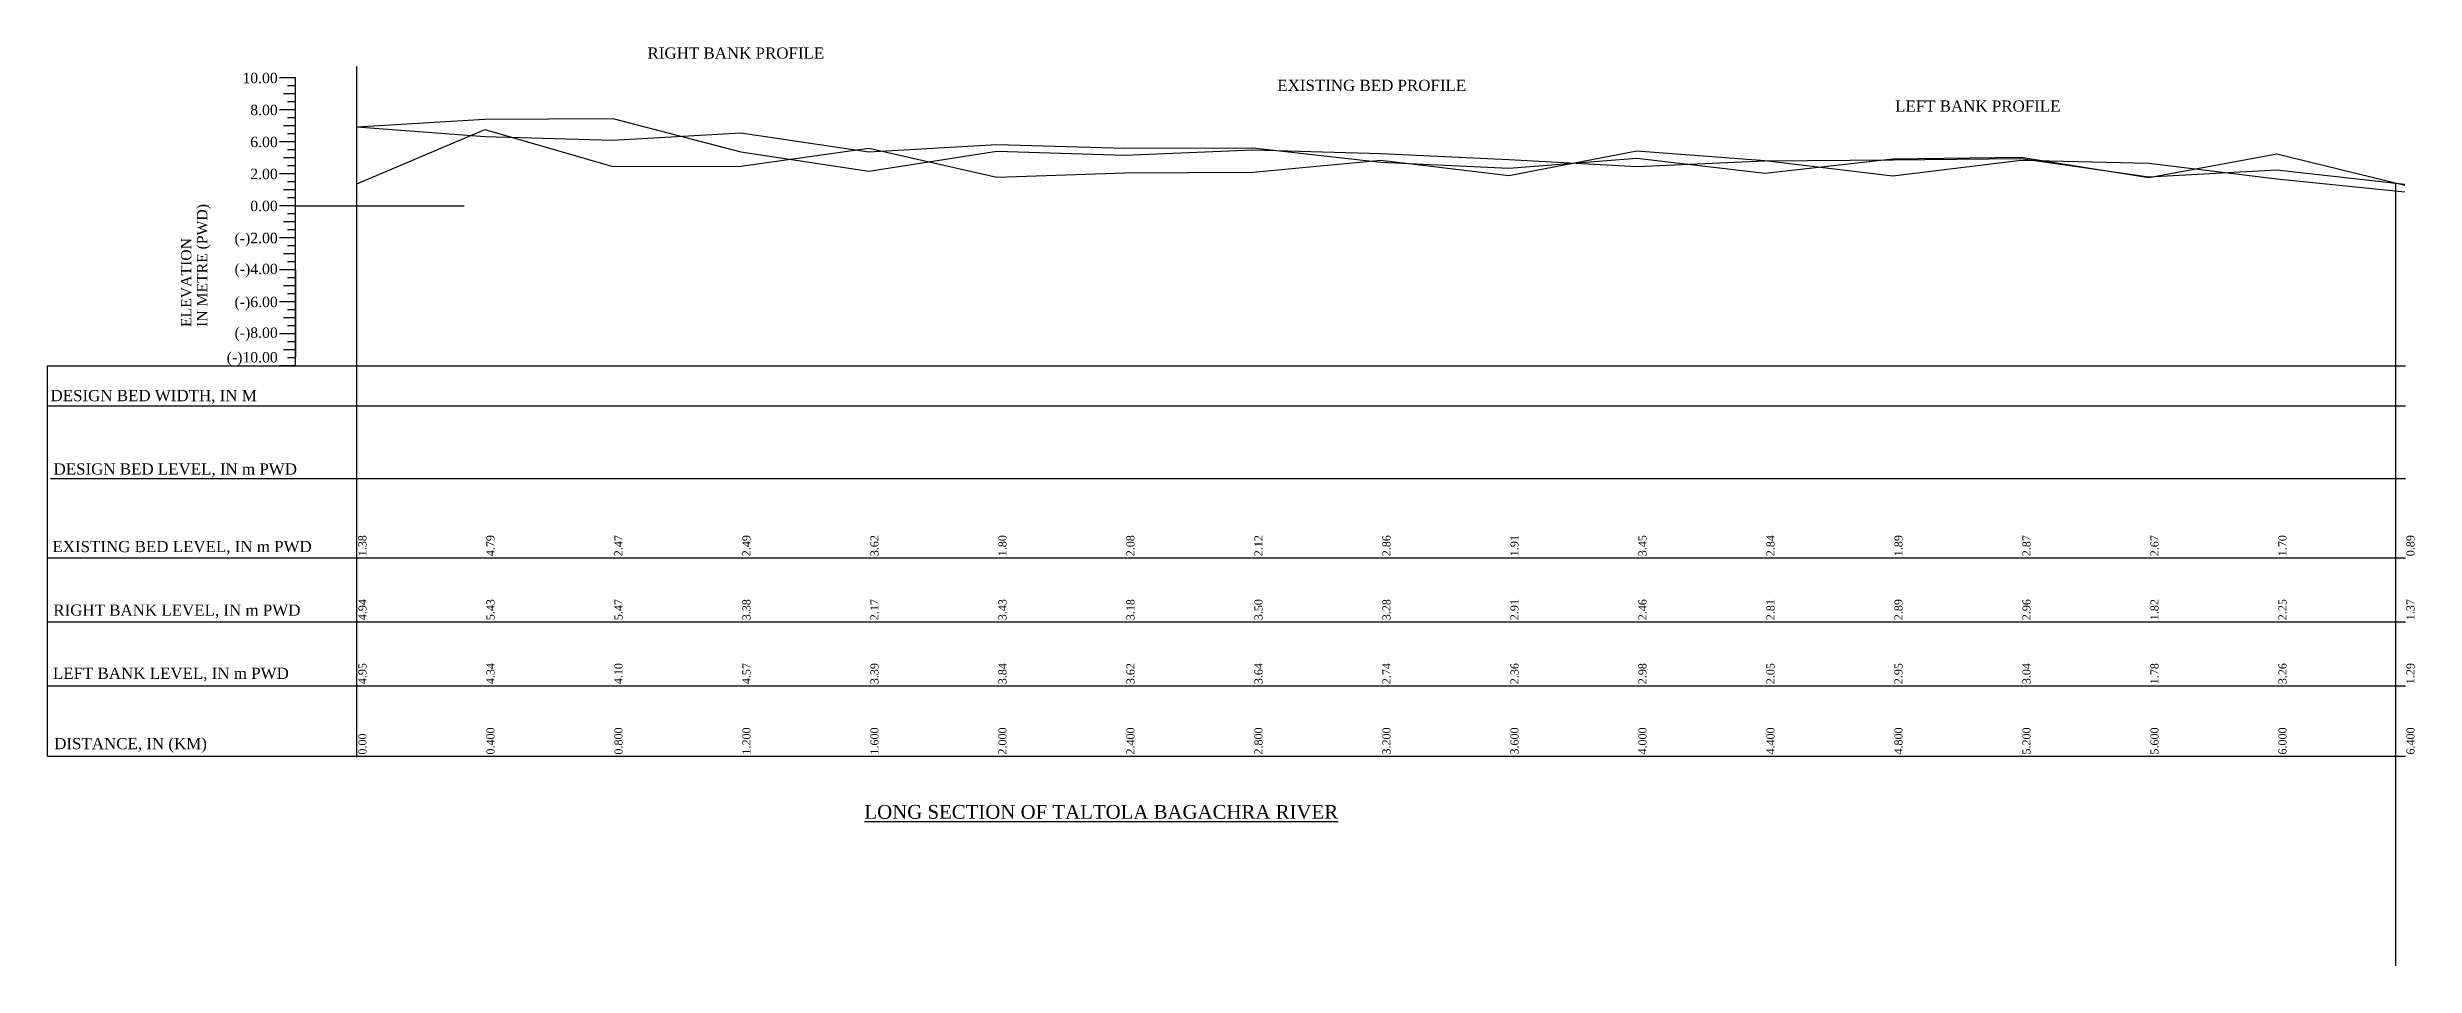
# Model space of a CAD drawing. Header units: metres. Extents: x -148477 to 168932, y -55673 to -2736.
# Drawn here: x -63454.6 to -63306.7, y -20960.7 to -20903.3 of the extents above; entities that cross this region are included whole.
import ezdxf
from ezdxf.enums import TextEntityAlignment as Align

# ---------------------------------------------------------------- set-up
doc = ezdxf.new("R2010")
doc.units = ezdxf.units.M
doc.styles.add('liza', font='times.ttf', dxfattribs={"height": 2})
doc.styles.get("Standard").update_dxf_attribs({"font": 'times.ttf'})

msp = doc.modelspace()

# ---------------------------------------------------------------- linework, layer by layer
at = {"color": 0, "lineweight": 30}
for p, q in [((-63439.1496, -20905.2352), (-63440.1496, -20905.2352)), ((-63439.1496, -20905.7352), (-63439.6496, -20905.7352)), ((-63439.1496, -20923.2352), (-63439.1496, -20905.2352)), ((-63439.1496, -20907.2352), (-63440.1496, -20907.2352)), ((-63439.1496, -20907.2352), (-63440.1496, -20907.2352)), ((-63439.1496, -20907.2352), (-63440.1496, -20907.2352)), ((-63439.1496, -20906.2352), (-63439.8996, -20906.2352)), ((-63439.1496, -20906.7352), (-63439.6496, -20906.7352)), ((-63439.1496, -20908.2352), (-63439.8996, -20908.2352)), ((-63439.1496, -20907.7352), (-63439.6496, -20907.7352)), ((-63439.1496, -20908.7352), (-63439.6496, -20908.7352)), ((-63439.1496, -20909.2352), (-63440.1496, -20909.2352)), ((-63439.1496, -20909.2352), (-63440.1496, -20909.2352)), ((-63439.1496, -20910.2352), (-63439.8996, -20910.2352)), ((-63439.1496, -20910.2352), (-63439.8996, -20910.2352)), ((-63439.1496, -20909.7352), (-63439.6496, -20909.7352)), ((-63439.1496, -20909.7352), (-63439.6496, -20909.7352)), ((-63439.1496, -20911.2352), (-63440.1496, -20911.2352)), ((-63439.1496, -20910.7352), (-63439.6496, -20910.7352)), ((-63439.1496, -20911.7352), (-63439.6496, -20911.7352)), ((-63439.1496, -20913.2352), (-63440.1496, -20913.2352)), ((-63439.1496, -20912.2352), (-63439.8996, -20912.2352)), ((-63439.1496, -20912.7352), (-63439.6496, -20912.7352)), ((-63439.1496, -20914.2352), (-63439.8996, -20914.2352)), ((-63439.1496, -20913.7352), (-63439.6496, -20913.7352)), ((-63439.1496, -20915.2352), (-63440.1496, -20915.2352)), ((-63439.1496, -20914.7352), (-63439.6496, -20914.7352)), ((-63439.1496, -20915.7352), (-63439.6496, -20915.7352)), ((-63439.1496, -20917.2352), (-63440.1496, -20917.2352)), ((-63439.1496, -20916.2352), (-63439.8996, -20916.2352)), ((-63439.1496, -20916.7352), (-63439.6496, -20916.7352)), ((-63439.1496, -20918.2352), (-63439.8996, -20918.2352)), ((-63439.1496, -20917.7352), (-63439.6496, -20917.7352)), ((-63439.1496, -20918.7352), (-63439.6496, -20918.7352)), ((-63439.1496, -20919.2352), (-63440.1496, -20919.2352)), ((-63439.1496, -20920.2352), (-63439.8996, -20920.2352)), ((-63439.1496, -20919.7352), (-63439.6496, -20919.7352)), ((-63439.1496, -20921.2352), (-63440.1496, -20921.2352)), ((-63439.1496, -20920.7352), (-63439.6496, -20920.7352)), ((-63439.1496, -20921.7352), (-63439.6496, -20921.7352)), ((-63454.6496, -20923.2352), (-63307.2659, -20923.2352)), ((-63439.1496, -20923.2352), (-63440.1496, -20923.2352)), ((-63439.1496, -20922.2352), (-63439.8996, -20922.2352)), ((-63439.1496, -20922.7352), (-63439.6496, -20922.7352)), ((-63454.6496, -20925.7298), (-63307.2659, -20925.7298)), ((-63454.4553, -20930.2823), (-63307.2659, -20930.2823)), ((-63454.6496, -20947.6352), (-63307.2659, -20947.6352))]:
    msp.add_line(p, q, dxfattribs=at)
at = {"color": 6, "linetype": 'Continuous', "lineweight": -3, "ltscale": 0.5}
for p, q in [((-63435.3068, -20947.6897), (-63435.3068, -20904.5135)), ((-63439.1496, -20913.2352), (-63428.599, -20913.2352)), ((-63307.8939, -20911.8015), (-63307.8939, -20960.7307))]:
    msp.add_line(p, q, dxfattribs=at)
at = {"lineweight": 30}
for p, q in [((-63439.1496, -20917.2352), (-63439.1496, -20922.6652)), ((-63454.6496, -20947.6352), (-63454.6496, -20923.2352)), ((-63454.6496, -20935.2352), (-63307.2659, -20935.2352)), ((-63454.6496, -20939.2352), (-63307.2659, -20939.2352)), ((-63454.6496, -20943.2352), (-63307.2659, -20943.2352))]:
    msp.add_line(p, q, dxfattribs=at)
at = {"color": 5, "lineweight": 30}
for points in [[(-63417.318, -20903.7095, 0, 0, 0), (-63418.4742, -20903.7157, 0, 0, 0), (-63419.0938, -20906.7069, 0.2996, 0, 0), (-63419.3229, -20907.8423, 0, 0, 0)], [(-63377.9111, -20905.7615, 0, 0, 0), (-63378.7831, -20905.7423, 0, 0, 0), (-63379.7586, -20909.872, 0.2996, 0, 0), (-63380.0522, -20911.1212, 0, 0, 0)]]:
    msp.add_lwpolyline(points, format="xyseb", dxfattribs=at)
at = {"color": 3, "lineweight": 30}
msp.add_lwpolyline([(-63339.2328, -20907.0171, 0, 0, 0), (-63339.9379, -20907.0167, 0, 0, 0), (-63340.4922, -20909.3664, 0.2996, 0, 0), (-63340.769, -20910.4484, 0, 0, 0)], format="xyseb", dxfattribs=at)
at = {"color": 5, "linetype": 'Continuous', "lineweight": -3, "ltscale": 0.5}
msp.add_lwpolyline([(-63435.3068, -20908.2952), (-63427.3068, -20907.8062), (-63419.3068, -20907.7622), (-63411.3068, -20909.8552), (-63403.3068, -20911.0682), (-63395.3068, -20909.8062), (-63387.3068, -20910.0582), (-63379.3068, -20909.7362), (-63371.3068, -20909.9552), (-63363.3068, -20910.3232), (-63355.3068, -20910.7712), (-63347.3068, -20910.4242), (-63339.3068, -20910.3452), (-63331.3068, -20910.2742), (-63323.3068, -20911.4172), (-63315.3068, -20910.9852), (-63307.3068, -20911.8662)], dxfattribs=at)
at = {"color": 3, "linetype": 'Continuous', "lineweight": -3, "ltscale": 0.5}
msp.add_lwpolyline([(-63435.3068, -20908.2852), (-63427.3068, -20908.8962), (-63419.3068, -20909.1322), (-63411.3068, -20908.6652), (-63403.3068, -20909.8482), (-63395.3068, -20909.3962), (-63387.3068, -20909.6182), (-63379.3068, -20909.5962), (-63371.3068, -20910.4952), (-63363.3068, -20910.8732), (-63355.3068, -20910.2582), (-63347.3068, -20911.1842), (-63339.3068, -20910.2852), (-63331.3068, -20910.1942), (-63323.3068, -20911.4572), (-63315.3068, -20909.9752), (-63307.3068, -20911.9462)], dxfattribs=at)
at = {"color": 2, "linetype": 'Continuous', "lineweight": -3, "ltscale": 0.5}
msp.add_lwpolyline([(-63435.3068, -20911.8552), (-63427.3068, -20908.4462), (-63419.3068, -20910.7622), (-63411.3068, -20910.7452), (-63403.3068, -20909.6182), (-63395.3068, -20911.4362), (-63387.3068, -20911.1582), (-63379.3068, -20911.1162), (-63371.3068, -20910.3752), (-63363.3068, -20911.3232), (-63355.3068, -20909.7882), (-63347.3068, -20910.3942), (-63339.3068, -20911.3452), (-63331.3068, -20910.3642), (-63323.3068, -20910.5672), (-63315.3068, -20911.5352), (-63307.3068, -20912.3462)], dxfattribs=at)
at = {"color": 0, "lineweight": 30}
msp.add_lwpolyline([(-63444.1496, -20920.9352, 0, 0, 0), (-63444.1496, -20913.1885, 0.2767, 0, 0), (-63444.1496, -20912.6352, 0, 0, 0)], format="xyseb", dxfattribs=at)

# ---------------------------------------------------------------- texts
for s, p in [('10.00', (-63440.2496, -20905.5602)), ('8.00', (-63440.2496, -20907.5602)), ('6.00', (-63440.2496, -20909.5602)), ('2.00', (-63440.2496, -20911.5602)), ('0.00', (-63440.2496, -20913.5602)), ('(-)2.00', (-63440.2496, -20915.5734)), ('2.00', (-63440.2496, -20915.5602)), ('(-)4.00', (-63440.2496, -20917.4984)), ('(-)6.00', (-63440.2496, -20919.5602)), ('(-)8.00', (-63440.2496, -20921.4852)), ('(-)10.00', (-63440.2496, -20923.0195))]:
    msp.add_text(s, height=0.65, dxfattribs=at).set_placement(p, align=Align.RIGHT)
for s, p in [('IN METRE (PWD)', (-63444.6496, -20920.8052)), ('ELEVATION', (-63445.6496, -20920.8052))]:
    msp.add_text(s, height=0.65, rotation=90, dxfattribs=at).set_placement(p)
at = {"color": 5, "lineweight": 30, "char_height": 0.7, "attachment_point": 1}
for s, insert in [('RIGHT BANK PROFILE', (-63417.1388, -20903.3272)), ('EXISTING BED PROFILE', (-63377.7795, -20905.3461))]:
    msp.add_mtext(s, dxfattribs=dict(at, insert=insert))
at = {"color": 3, "lineweight": 30, "insert": (-63339.1679, -20906.6409), "char_height": 0.7, "attachment_point": 1}
msp.add_mtext('LEFT BANK PROFILE', dxfattribs=at)
at = {"color": 0, "lineweight": 30, "char_height": 0.7, "attachment_point": 1}
for s, insert in [('DESIGN BED WIDTH, IN M', (-63454.4518, -20924.7411)), ('DESIGN BED LEVEL, IN m PWD', (-63454.2611, -20929.3295)), ('EXISTING BED LEVEL, IN m PWD', (-63454.3318, -20934.178)), ('RIGHT BANK LEVEL, IN m PWD', (-63454.2769, -20938.153)), ('LEFT BANK LEVEL, IN m PWD', (-63454.2997, -20942.1027)), ('DISTANCE, IN (KM)', (-63454.2214, -20946.4958))]:
    msp.add_mtext(s, dxfattribs=dict(at, insert=insert))
at = {"color": 6, "linetype": 'Continuous', "lineweight": -3, "ltscale": 0.5, "char_height": 0.5, "width": 2.15, "attachment_point": 1, "rotation": 90, "style": 'liza'}
for s, insert in [('1.38', (-63435.2068, -20935.1352)), ('4.79', (-63427.2068, -20935.1352)), ('2.47', (-63419.2068, -20935.1352)), ('2.49', (-63411.2068, -20935.1352)), ('3.62', (-63403.2068, -20935.1352)), ('1.80', (-63395.2068, -20935.1352)), ('2.08', (-63387.2068, -20935.1352)), ('2.12', (-63379.2068, -20935.1352)), ('2.86', (-63371.2068, -20935.1352)), ('1.91', (-63363.2068, -20935.1352)), ('3.45', (-63355.2068, -20935.1352)), ('2.84', (-63347.2068, -20935.1352)), ('1.89', (-63339.2068, -20935.1352)), ('2.87', (-63331.2068, -20935.1352)), ('2.67', (-63323.2068, -20935.1352)), ('1.70', (-63315.2068, -20935.1352)), ('0.89', (-63307.2068, -20935.1352)), ('4.94', (-63435.2068, -20939.1352)), ('5.43', (-63427.2068, -20939.1352)), ('5.47', (-63419.2068, -20939.1352)), ('3.38', (-63411.2068, -20939.1352)), ('2.17', (-63403.2068, -20939.1352)), ('3.43', (-63395.2068, -20939.1352)), ('3.18', (-63387.2068, -20939.1352)), ('3.50', (-63379.2068, -20939.1352)), ('3.28', (-63371.2068, -20939.1352)), ('2.91', (-63363.2068, -20939.1352)), ('2.46', (-63355.2068, -20939.1352)), ('2.81', (-63347.2068, -20939.1352)), ('2.89', (-63339.2068, -20939.1352)), ('2.96', (-63331.2068, -20939.1352)), ('1.82', (-63323.2068, -20939.1352)), ('2.25', (-63315.2068, -20939.1352)), ('1.37', (-63307.2068, -20939.1352)), ('4.95', (-63435.2068, -20943.1352)), ('4.34', (-63427.2068, -20943.1352)), ('4.10', (-63419.2068, -20943.1352)), ('4.57', (-63411.2068, -20943.1352)), ('3.39', (-63403.2068, -20943.1352)), ('3.84', (-63395.2068, -20943.1352)), ('3.62', (-63387.2068, -20943.1352)), ('3.64', (-63379.2068, -20943.1352)), ('2.74', (-63371.2068, -20943.1352)), ('2.36', (-63363.2068, -20943.1352)), ('2.98', (-63355.2068, -20943.1352)), ('2.05', (-63347.2068, -20943.1352)), ('2.95', (-63339.2068, -20943.1352)), ('3.04', (-63331.2068, -20943.1352)), ('1.78', (-63323.2068, -20943.1352)), ('3.26', (-63315.2068, -20943.1352)), ('1.29', (-63307.2068, -20943.1352)), ('0.00', (-63435.2068, -20947.5352)), ('0.400', (-63427.2068, -20947.5352)), ('0.800', (-63419.2068, -20947.5352)), ('1.200', (-63411.2068, -20947.5352)), ('1.600', (-63403.2068, -20947.5352)), ('2.000', (-63395.2068, -20947.5352)), ('2.400', (-63387.2068, -20947.5352)), ('2.800', (-63379.2068, -20947.5352)), ('3.200', (-63371.2068, -20947.5352)), ('3.600', (-63363.2068, -20947.5352)), ('4.000', (-63355.2068, -20947.5352)), ('4.400', (-63347.2068, -20947.5352)), ('4.800', (-63339.2068, -20947.5352)), ('5.200', (-63331.2068, -20947.5352)), ('5.600', (-63323.2068, -20947.5352)), ('6.000', (-63315.2068, -20947.5352)), ('6.400', (-63307.2068, -20947.5352))]:
    msp.add_mtext(s, dxfattribs=dict(at, insert=insert))
at = {"color": 0, "linetype": 'ByBlock', "lineweight": 30, "insert": (-63403.5833, -20950.6845), "char_height": 0.861585, "width": 43.932388, "attachment_point": 1}
msp.add_mtext('\\pi-861.6,l861.6,t3.705e+004;{\\LLONG SECTION OF TALTOLA BAGACHRA RIVER}', dxfattribs=at)

doc.saveas('drawing.dxf')
